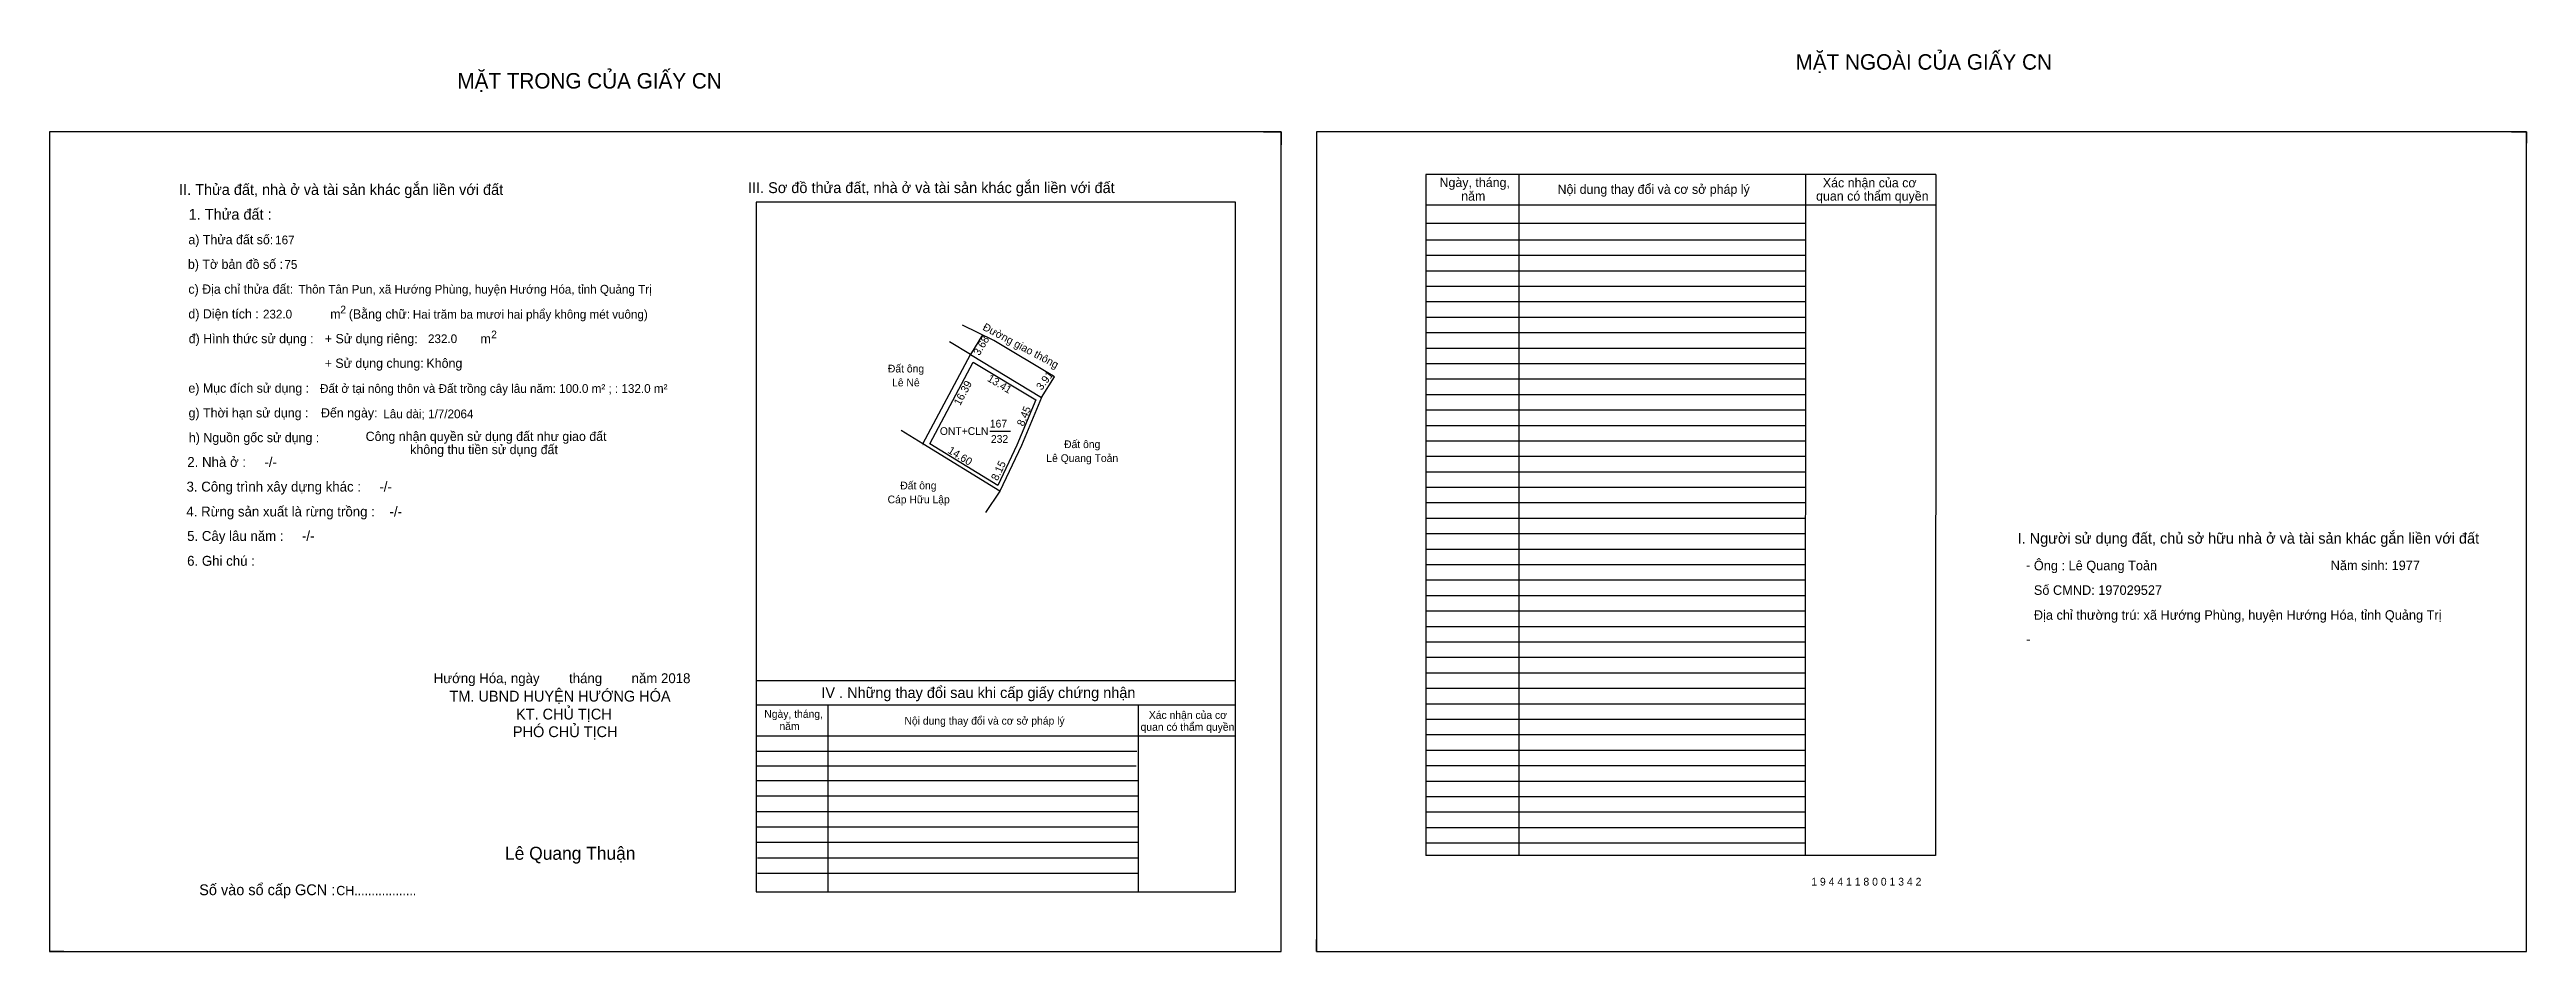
# Model space of a CAD drawing. Extents: x 536900 to 538501, y 1846059 to 1846642.
import ezdxf

# ---------------------------------------------------------------- set-up
doc = ezdxf.new("R2010")
doc.units = 0
for name, color, linetype in [('Default', 7, 'Continuous'), ('Level 10', 7, 'Continuous'), ('Level 27', 7, 'Continuous'), ('Level 3', 7, 'Continuous'), ('Level 4', 7, 'Continuous'), ('Level 45', 7, 'Continuous'), ('Level 49', 7, 'Continuous'), ('Level 5', 7, 'Continuous'), ('Level 55', 7, 'Continuous'), ('Level 6', 7, 'Continuous'), ('Level 60', 7, 'Continuous'), ('Level 7', 7, 'Continuous'), ('Level 8', 7, 'Continuous')]:
    doc.layers.add(name, color=color, linetype=linetype)

msp = doc.modelspace()

# ---------------------------------------------------------------- linework, layer by layer
at = {"layer": 'Level 10'}
for p, q in [((537684.4, 1846589.1), (537695.8, 1846589.1)), ((537695.8, 1846589.1), (537695.8, 1846580.7)), ((538491.2, 1846589.1), (538500.8, 1846589.1)), ((538500.8, 1846589.1), (538500.8, 1846581.7)), ((536899.6, 1846066.9), (536899.6, 1846059.1)), ((536908.8, 1846059.1), (536899.6, 1846059.1)), ((537718.6, 1846059.1), (537718.6, 1846066.9)), ((537718.6, 1846059.1), (537725.6, 1846059.1))]:
    msp.add_line(p, q, dxfattribs=at)
for points in [[(536899.6, 1846059.1), (537695.8, 1846059.1), (537695.8, 1846589.1), (536899.6, 1846589.1)], [(537718.6, 1846059.1), (538500.8, 1846059.1), (538500.8, 1846589.1), (537718.6, 1846589.1)], [(537528, 1846386.2), (537514, 1846356.8), (537464.2, 1846387.3), (537495, 1846445.2), (537541, 1846417.4)], [(537528, 1846386.2), (537514, 1846356.8), (537464.2, 1846387.3), (537495, 1846445.2), (537541, 1846417.4)], [(537525, 1846386.5), (537512.6, 1846360.4), (537468.7, 1846387.4), (537496.8, 1846440.2), (537537.2, 1846415.7)], [(537525, 1846386.5), (537512.6, 1846360.4), (537468.7, 1846387.4), (537496.8, 1846440.2), (537537.2, 1846415.7)]]:
    msp.add_lwpolyline(points, close=True, dxfattribs=at)
at = {"layer": 'Level 27'}
for p, q in [((537495, 1846445.2), (537481.5, 1846453.3)), ((537541, 1846417.4), (537549.4, 1846430.6)), ((537464.2, 1846387.3), (537450.2, 1846395.9)), ((537514, 1846356.8), (537504.7, 1846343))]:
    msp.add_line(p, q, dxfattribs=at)
at = {"layer": 'Level 45'}
for p, q in [((537510.1, 1846454.1), (537489.8, 1846464.1)), ((537549.4, 1846430.6), (537510.1, 1846454.1))]:
    msp.add_line(p, q, dxfattribs=at)
at = {"layer": 'Level 6'}
for p, q in [((537502.7, 1846457.8), (537495, 1846445.2)), ((537507.4, 1846395.6), (537520.8, 1846395.6))]:
    msp.add_line(p, q, dxfattribs=at)
at = {"layer": 'Level 7'}
for p, q in [((538034.6, 1846519.1), (537789.4, 1846519.1)), ((538034.6, 1846509.1), (537789.4, 1846509.1)), ((538034.6, 1846499.1), (537789.4, 1846499.1)), ((538034.6, 1846489.1), (537789.4, 1846489.1)), ((538034.6, 1846479.1), (537789.4, 1846479.1)), ((538034.6, 1846469.1), (537789.4, 1846469.1)), ((538034.6, 1846459.1), (537789.4, 1846459.1)), ((538034.6, 1846449.1), (537789.4, 1846449.1)), ((538034.6, 1846439.1), (537789.4, 1846439.1)), ((538034.6, 1846429.1), (537789.4, 1846429.1)), ((538034.6, 1846419.1), (537789.4, 1846419.1)), ((538034.6, 1846409.1), (537789.4, 1846409.1)), ((538034.6, 1846399.1), (537789.4, 1846399.1)), ((538034.6, 1846389.1), (537789.4, 1846389.1)), ((538034.6, 1846379.1), (537789.4, 1846379.1)), ((538034.6, 1846369.1), (537789.4, 1846369.1)), ((538034.6, 1846359.1), (537789.4, 1846359.1)), ((538034.6, 1846349.1), (537789.4, 1846349.1)), ((538034.6, 1846339.1), (537789.4, 1846339.1)), ((538034.6, 1846329.1), (537789.4, 1846329.1)), ((538034.6, 1846319.1), (537789.4, 1846319.1)), ((538034.6, 1846309.1), (537789.4, 1846309.1)), ((538034.6, 1846299.1), (537789.4, 1846299.1)), ((538034.6, 1846289.1), (537789.4, 1846289.1)), ((538034.6, 1846279.1), (537789.4, 1846279.1)), ((538034.6, 1846269.1), (537789.4, 1846269.1)), ((538034.6, 1846259.1), (537789.4, 1846259.1)), ((538034.6, 1846249.1), (537789.4, 1846249.1)), ((538034.6, 1846239.1), (537789.4, 1846239.1)), ((538034.6, 1846229.1), (537789.4, 1846229.1)), ((538034.6, 1846219.1), (537789.4, 1846219.1)), ((538034.6, 1846209.1), (537789.4, 1846209.1)), ((537602.6, 1846188.4), (537356.4, 1846188.4)), ((538034.6, 1846199.1), (537789.4, 1846199.1)), ((538034.6, 1846189.1), (537789.4, 1846189.1)), ((537602.1, 1846178.9), (537356.4, 1846178.9)), ((537603.4, 1846169.5), (537356.4, 1846169.5)), ((538034.6, 1846179.1), (537789.4, 1846179.1)), ((538034.6, 1846169.1), (537789.4, 1846169.1)), ((537603.4, 1846159.5), (537356.4, 1846159.5)), ((538034.6, 1846159.1), (537789.4, 1846159.1)), ((537603.4, 1846149.5), (537356.4, 1846149.5)), ((537603.4, 1846139.5), (537356.4, 1846139.5)), ((538034.6, 1846149.1), (537789.4, 1846149.1)), ((538034.6, 1846139.1), (537789.4, 1846139.1)), ((537603.4, 1846129.5), (537356.4, 1846129.5)), ((538034.6, 1846129.1), (537789.4, 1846129.1)), ((537603.4, 1846119.5), (537357.2, 1846119.5)), ((537603.4, 1846109.5), (537357.2, 1846109.5))]:
    msp.add_line(p, q, dxfattribs=at)
at = {"layer": 'Level 8'}
for p, q in [((538119, 1846561.6), (537789.4, 1846561.6)), ((537789.4, 1846561.6), (537789.4, 1846121.1)), ((537849.4, 1846561.6), (537849.4, 1846121.1)), ((538034.8, 1846561.4), (538034.6, 1846121.1)), ((538119, 1846561.6), (538118.8, 1846121.1)), ((537666.4, 1846543.7), (537356.4, 1846543.7)), ((537356.4, 1846543.7), (537356.4, 1846097.7)), ((537666.4, 1846097.7), (537666.4, 1846543.7)), ((538119, 1846541.6), (537789.4, 1846541.6)), ((538034.6, 1846529.8), (537789.4, 1846529.8)), ((537666.4, 1846234.1), (537356.4, 1846234.1)), ((537666.4, 1846218.4), (537356.4, 1846218.4)), ((537402.7, 1846218.4), (537402.7, 1846097.7)), ((537603.4, 1846218.4), (537603.4, 1846097.7)), ((537666.4, 1846198.4), (537356.4, 1846198.4)), ((538118.8, 1846121.1), (537789.4, 1846121.1)), ((537356.4, 1846097.7), (537666.4, 1846097.7))]:
    msp.add_line(p, q, dxfattribs=at)

# ---------------------------------------------------------------- texts
at = {"layer": 'Default'}
for s, p in [('e) Mục đích sử dụng :', (536989.4, 1846420.4)), ('g) Thời hạn sử dụng :', (536989.5, 1846404.4)), ('Đến ngày:', (537075.1, 1846404.4)), ('h) Nguồn gốc sử dụng :', (536989.7, 1846388.4)), ('Công nhận quyền sử dụng đất như giao đất', (537104, 1846389.2)), ('không thu tiền sử dụng đất', (537132.8, 1846380.7))]:
    msp.add_text(s, height=6, dxfattribs=at).set_placement(p)
at = {"layer": 'Level 3'}
msp.add_text('ONT+CLN', height=5, dxfattribs=at).set_placement((537475.2, 1846393.1))
at = {"layer": 'Level 4'}
msp.add_text('167', height=5, dxfattribs=at).set_placement((537507.5, 1846397.9))
at = {"layer": 'Level 49'}
for s, rotation, p in [('16.39', 61.9337, (537488.3, 1846411.7)), ('13.41', 328.8458, (537505.4, 1846428.3)), ('8.45', 67.3801, (537529.3, 1846398.3)), ('14.60', 328.4439, (537479.9, 1846381.8)), ('8.15', 64.5669, (537512.5, 1846363.1))]:
    msp.add_text(s, height=5, rotation=rotation, dxfattribs=at).set_placement(p)
at = {"layer": 'Level 5'}
msp.add_text('232', height=5, dxfattribs=at).set_placement((537508.2, 1846388))
at = {"layer": 'Level 55'}
for p in [(537494.7, 1846444.3), (537494.7, 1846444.3), (537494.7, 1846444.3), (537494.7, 1846444.3), (537494.7, 1846444.3), (537494.7, 1846444.3), (537540.7, 1846416.5), (537540.7, 1846416.5), (537540.7, 1846416.5), (537540.7, 1846416.5), (537463.9, 1846386.4), (537463.9, 1846386.4), (537463.9, 1846386.4), (537463.9, 1846386.4), (537463.9, 1846386.4), (537463.9, 1846386.4), (537513.7, 1846355.9), (537513.7, 1846355.9), (537513.7, 1846355.9), (537513.7, 1846355.9)]:
    msp.add_text('0', height=0.88, dxfattribs=at).set_placement(p)
at = {"layer": 'Level 6'}
for s, height, p in [('167', 5.63, (537045.5, 1846516.4)), ('75', 5.63, (537051.5, 1846500.5)), ('Thôn Tân Pun, xã Hướng Phùng, huyện Hướng Hóa, tỉnh Quảng Trị', 5.64, (537060.6, 1846484.5)), ('232.0', 5.63, (537037.6, 1846468.4)), ('Hai trăm ba mươi hai phẩy không mét vuông)', 5.632, (537134.5, 1846468.3)), ('232.0', 5.63, (537144.3, 1846452.5)), ('Đất ở tại nông thôn và Đất trồng cây lâu năm: 100.0 m² ; : 132.0 m²', 5.64, (537074.5, 1846420.3)), ('Lâu dài; 1/7/2064', 5.64, (537115.4, 1846403.9)), ('Ông : Lê Quang Toản', 6.16, (538182.4, 1846305.6)), ('Năm sinh: 1977', 6.16, (538374.3, 1846305.7)), ('Số CMND: 197029527', 6.16, (538182.4, 1846289.7)), ('Địa chỉ thường trú: xã Hướng Phùng, huyện Hướng Hóa, tỉnh Quảng Trị', 6.16, (538182.4, 1846273.6)), ('1 9 4 4 1 1 8 0 0 1 3 4 2', 5.04, (538038.5, 1846101.7))]:
    msp.add_text(s, height=height, dxfattribs=at).set_placement(p)
for s, rotation, p in [('3.68', 59.0944, (537500.7, 1846444)), ('3.91', 53.1092, (537541, 1846421.6))]:
    msp.add_text(s, height=5, rotation=rotation, dxfattribs=at).set_placement(p)
at = {"layer": 'Level 60'}
msp.add_text('Đường giao thông', height=5, rotation=331.9934, dxfattribs=at).set_placement((537502.4, 1846461.3))
for s, p in [('Đất ông', (537441.6, 1846433.5)), ('Lê Nê', (537444.3, 1846424.5)), ('Lê Quang Toản', (537544, 1846375.6)), ('Đất ông', (537555.5, 1846384.6)), ('Đất ông', (537449.6, 1846357.9)), ('Cáp Hữu Lập', (537441.4, 1846348.9))]:
    msp.add_text(s, height=5, dxfattribs=at).set_placement(p)
at = {"layer": 'Level 7'}
for s, height, p in [('MẶT NGOÀI CỦA GIẤY CN', 10, (538028.4, 1846629.3)), ('MẶT TRONG CỦA GIẤY CN', 10, (537163.3, 1846617.1)), ('II. Thửa đất, nhà ở và tài sản khác gắn liền với đất', 7, (536983.4, 1846548.3)), ('III. Sơ đồ thửa đất, nhà ở và tài sản khác gắn liền với đất', 7, (537351.2, 1846549.5)), ('Ngày, tháng,', 6, (537798.2, 1846553.4)), ('Nội dung thay đổi và cơ sở pháp lý', 6, (537874.5, 1846549)), ('Xác nhận của cơ', 6, (538046, 1846553.2)), ('1. Thửa đất :', 7, (536989.6, 1846532.3)), ('năm', 6, (537812.2, 1846544.6)), (' quan có thẩm quyền', 6, (538039.4, 1846544.6)), ('a) Thửa đất số:', 6, (536989.4, 1846516.4)), ('b) Tờ bản đồ số :', 6, (536989.1, 1846500.5)), ('c) Địa chỉ thửa đất:', 6, (536989.4, 1846484.4)), ('d) Diện tích :', 6, (536989.4, 1846468.4)), ('m', 6, (537081.1, 1846468.3)), ('2', 5, (537087.6, 1846471.7)), ('(Bằng chữ:', 6, (537093.1, 1846468.3)), ('đ) Hình thức sử dụng :', 6, (536989.6, 1846452.4)), ('+ Sử dụng riêng:', 6, (537077.6, 1846452.4)), ('m', 6, (537178.2, 1846452.3)), ('2', 5, (537185.1, 1846455.6)), ('+ Sử dụng chung:', 6, (537077.5, 1846436.5)), ('Không', 6, (537143.3, 1846436.5)), ('2. Nhà ở :     -/-', 6.4, (536988.7, 1846372.4)), ('3. Công trình xây dựng khác :     -/-', 6.4, (536988.2, 1846356.5)), ('4. Rừng sản xuất là rừng trồng :    -/-', 6.4, (536988.1, 1846340.4)), ('5. Cây lâu năm :     -/-', 6.4, (536988.6, 1846324.6)), ('I. Người sử dụng đất, chủ sở hữu nhà ở và tài sản khác gắn liền với đất', 7, (538171.9, 1846322.8)), ('6. Ghi chú :', 6.4, (536988.6, 1846308.5)), ('-', 6.4, (538177.3, 1846305.8)), ('-', 6.4, (538177.4, 1846257.9)), ('Hướng Hóa, ngày        tháng        năm 2018', 6.4, (537148, 1846232.6)), ('TM. UBND HUYỆN HƯỚNG HÓA', 7, (537158.2, 1846220.7)), ('KT. CHỦ TỊCH', 7, (537201.2, 1846209.1)), ('IV . Những thay đổi sau khi cấp giấy chứng nhận', 7, (537398.6, 1846223)), ('PHÓ CHỦ TỊCH', 7, (537199.2, 1846197.7)), ('Ngày, tháng,', 5, (537361.7, 1846210.2)), ('năm', 5, (537371.5, 1846202.3)), ('Nội dung thay đổi và cơ sở pháp lý', 5, (537452.3, 1846205.8)), (' quan có thẩm quyền', 5, (537603.1, 1846201.8)), ('Xác nhận của cơ', 5, (537610.3, 1846209.5)), ('Lê Quang Thuận', 8.4, (537194.1, 1846118.4)), ('Số vào sổ cấp GCN :', 7, (536996.4, 1846095.5)), ('CH..................', 6, (537085, 1846095.5))]:
    msp.add_text(s, height=height, dxfattribs=at).set_placement(p)

doc.saveas('drawing.dxf')
